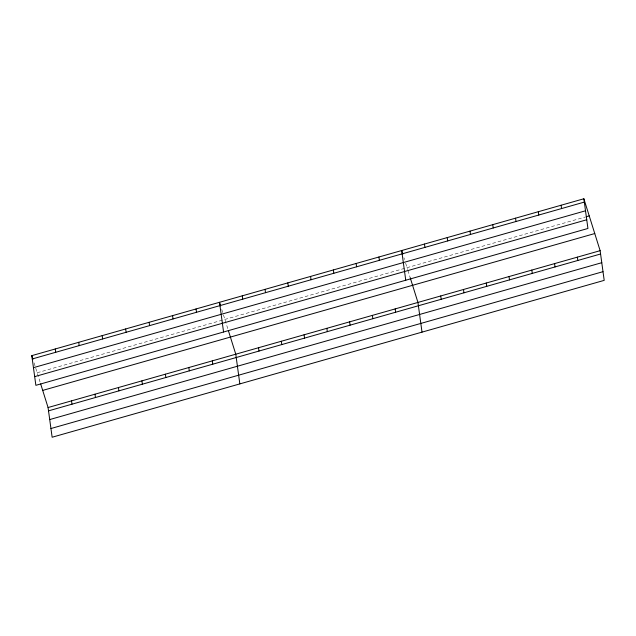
<?xml version="1.0" encoding="UTF-8"?>
<svg xmlns="http://www.w3.org/2000/svg" width="636" height="636" viewBox="0 0 636 636"><rect width="100%" height="100%" fill="white"/><g stroke="black" fill="none" stroke-linecap="round" stroke-linejoin="round"><path stroke-width="0.48" stroke-dasharray="3.18 2.39" d="M37.166 372.76L585.438 216.979M403.94 257.747L404.512 259.552M405.641 263.153L407.636 269.521M407.922 270.451L410.252 277.876M221.765 309.509L223.172 314.017M223.459 314.923L227.783 328.717M34.058 362.846L35.473 367.354M35.759 368.252L40.076 382.045"/><path stroke-width="0.95" d="M583.864 198.766L587.934 228.467L35.87 385.329L31.8 355.635L583.864 198.766L600.13 250.671L604.2 280.365L52.136 437.234L48.066 407.533L40.664 383.906M32.253 358.958L584.317 202.097M33.446 367.664L585.51 210.794M586.384 216.709L589.23 215.898M34.678 376.623L586.742 219.762M42.699 390.409L594.763 233.547M48.066 407.533L600.13 250.671M48.527 410.856L600.591 253.995M49.719 419.561L601.783 262.7M50.944 428.529L603.008 271.667M402.811 254.138L401.682 250.536L405.752 280.23M410.252 277.876L417.947 302.434L422.018 332.135M220.628 305.908L219.5 302.299L223.57 332M228.364 330.569L235.773 354.196L239.836 383.898M31.8 355.635L32.929 359.237M577.361 257.143L577.814 260.466M561.095 205.237L561.548 208.568M554.584 263.614L555.045 266.937M538.318 211.709L538.772 215.032M531.815 270.085L532.268 273.408M515.55 218.18L516.003 221.503M509.038 276.557L509.5 279.88M492.773 224.651L493.226 227.974M486.27 283.02L486.723 286.351M470.004 231.122L470.457 234.445M463.493 289.491L463.954 292.814M447.227 237.594L447.68 240.917M440.724 295.963L441.177 299.286M424.458 244.065L424.912 247.388M395.179 308.905L395.632 312.228M378.913 257.008L379.366 260.331M372.402 315.377L372.863 318.7M356.136 263.479L356.589 266.802M349.633 321.848L350.086 325.171M333.367 269.95L333.82 273.273M326.864 328.319L327.317 331.642M310.591 276.414L311.044 279.745M304.088 334.79L304.541 338.114M287.822 282.885L288.275 286.208M281.319 341.262L281.772 344.585M265.045 289.356L265.506 292.679M258.542 347.733L258.995 351.056M242.276 295.827L242.729 299.151M212.305 360.866L212.766 364.19M196.039 308.969L196.492 312.292M188.844 367.536L189.297 370.86M172.579 315.631L173.032 318.954M165.384 374.199L165.837 377.522M149.11 322.301L149.571 325.624M141.915 380.869L142.377 384.192M125.65 328.963L126.103 332.294M118.455 387.531L118.908 390.854M102.189 335.633L102.642 338.956M94.995 394.201L95.448 397.524M78.729 342.303L79.182 345.626M71.534 400.871L71.987 404.194M55.26 348.965L55.722 352.288"/></g></svg>
